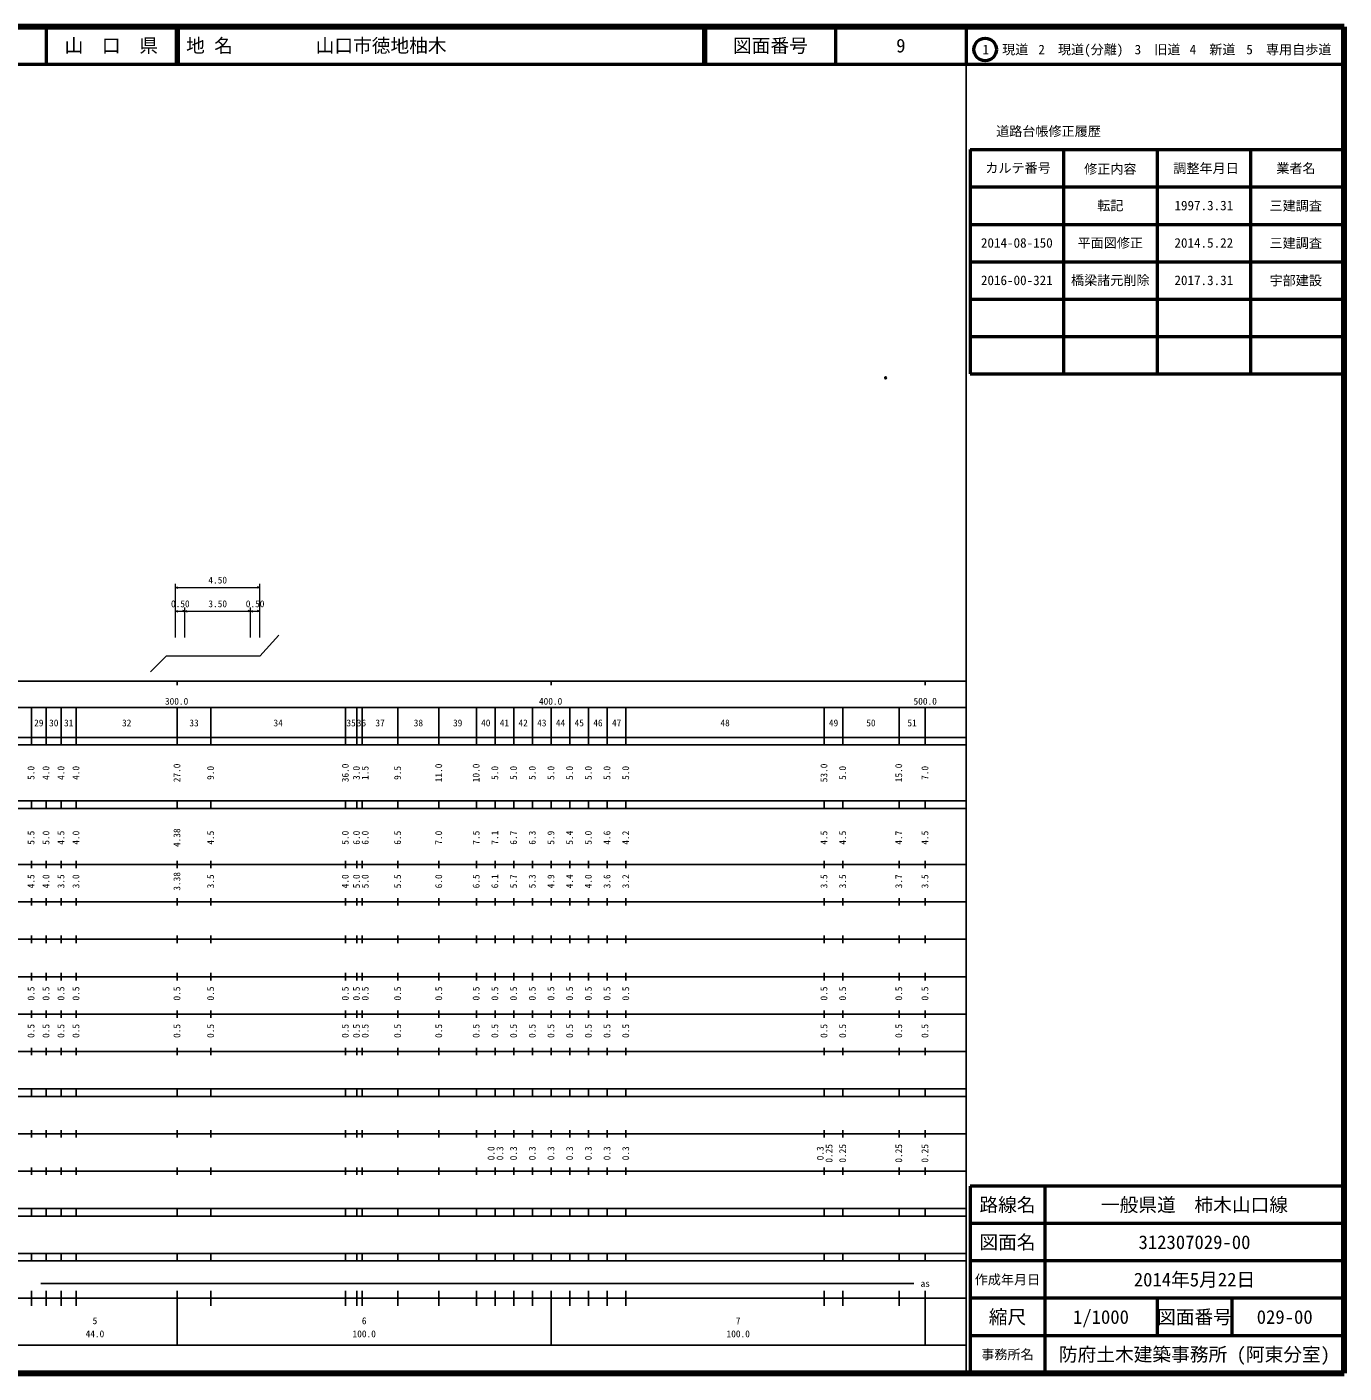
# Model space of a CAD drawing. Units: millimetres on the paper, with parts at other scales. Extents: x 40 to 680, y 20 to 380.
# Drawn here: x 327.8 to 680, y 20 to 380 of the extents above; entities that cross this region are included whole.
import ezdxf
from ezdxf.enums import TextEntityAlignment as Align

# ---------------------------------------------------------------- set-up
doc = ezdxf.new("R2010")
doc.units = ezdxf.units.MM
doc.header["$PDMODE"] = 32
doc.header["$PDSIZE"] = 0.5
for name, color, linetype, lineweight in [('M-BGD', 7, 'Continuous', 13), ('M-TTL', 2, 'Continuous', 140), ('M-TTL-BAND', 7, 'Continuous', 25), ('M-TTL-FRAM', 2, 'Continuous', 50), ('M-TTL-LINE', 7, 'Continuous', 50)]:
    doc.layers.add(name, color=color, linetype=linetype, lineweight=lineweight)
doc.layers.add('M-OTRS', color=6, linetype='Continuous')
doc.layers.add('M-TTL-TXT', color=7, linetype='Continuous')
doc.styles.add('ＭＳ ゴシック', font='')
doc.styles.get('ＭＳ ゴシック').set_extended_font_data('MS Gothic')

msp = doc.modelspace()

# ---------------------------------------------------------------- linework, layer by layer
at = {"layer": 'M-BGD'}
for p, q in [((367.58, 217.738), (367.58, 231.106)), ((390.08, 217.738), (390.08, 231.106)), ((367.58, 230.106), (368.18, 230.306)), ((367.58, 230.106), (390.08, 230.106)), ((367.58, 230.106), (368.18, 229.906)), ((390.08, 230.106), (389.48, 230.306)), ((390.08, 230.106), (389.48, 229.906)), ((367.58, 216.738), (367.58, 224.764)), ((367.58, 223.764), (368.18, 223.964)), ((367.58, 223.764), (370.08, 223.764)), ((367.58, 223.764), (368.18, 223.564)), ((370.08, 223.764), (369.48, 223.964)), ((370.08, 223.764), (369.48, 223.564)), ((370.08, 216.738), (370.08, 224.764)), ((370.08, 217.738), (370.08, 224.764)), ((370.08, 223.764), (370.68, 223.964)), ((370.08, 223.764), (387.58, 223.764)), ((370.08, 223.764), (370.68, 223.564)), ((387.58, 223.764), (386.98, 223.964)), ((387.58, 223.764), (386.98, 223.564)), ((387.58, 216.738), (387.58, 224.764)), ((387.58, 217.738), (387.58, 224.764)), ((387.58, 223.764), (388.18, 223.964)), ((387.58, 223.764), (390.08, 223.764)), ((387.58, 223.764), (388.18, 223.564)), ((390.08, 223.764), (389.48, 223.964)), ((390.08, 223.764), (389.48, 223.564)), ((390.08, 216.738), (390.08, 224.764)), ((390.08, 211.737), (395.185, 217.333)), ((365.08, 211.737), (360.875, 207.533)), ((367.58, 211.737), (365.08, 211.737)), ((370.08, 211.737), (367.58, 211.737)), ((387.58, 211.737), (370.08, 211.737)), ((390.08, 211.737), (387.58, 211.737))]:
    msp.add_line(p, q, dxfattribs=at)
at = {"layer": 'M-OTRS'}
msp.add_point((557.419, 286.158), dxfattribs=at)
at = {"layer": 'M-TTL'}
for p, q in [((680, 380), (40, 380)), ((680, 20), (680, 380)), ((40, 20), (680, 20))]:
    msp.add_line(p, q, dxfattribs=at)
at = {"layer": 'M-TTL-BAND'}
for p, q in [((579, 20), (579, 370)), ((40, 205), (579, 205)), ((368, 205), (368, 204)), ((468, 205), (468, 204)), ((568, 205), (568, 204)), ((68, 198), (579, 198)), ((329, 188), (329, 198)), ((333, 188), (333, 198)), ((337, 188), (337, 198)), ((341, 188), (341, 198)), ((368, 188), (368, 198)), ((377, 188), (377, 198)), ((413, 188), (413, 198)), ((416, 188), (416, 198)), ((417.5, 188), (417.5, 198)), ((427, 188), (427, 198)), ((438, 188), (438, 198)), ((448, 188), (448, 198)), ((453, 188), (453, 198)), ((458, 188), (458, 198)), ((463, 188), (463, 198)), ((468, 188), (468, 198)), ((473, 188), (473, 198)), ((478, 188), (478, 198)), ((483, 188), (483, 198)), ((488, 188), (488, 198)), ((541, 188), (541, 198)), ((546, 188), (546, 198)), ((561, 188), (561, 198)), ((568, 188), (568, 198)), ((40, 190), (579, 190)), ((40, 188), (579, 188)), ((40, 173), (579, 173)), ((329, 171), (329, 173)), ((333, 171), (333, 173)), ((337, 171), (337, 173)), ((341, 171), (341, 173)), ((368, 171), (368, 173)), ((377, 171), (377, 173)), ((413, 171), (413, 173)), ((416, 171), (416, 173)), ((417.5, 171), (417.5, 173)), ((427, 171), (427, 173)), ((438, 171), (438, 173)), ((448, 171), (448, 173)), ((453, 171), (453, 173)), ((458, 171), (458, 173)), ((463, 171), (463, 173)), ((468, 171), (468, 173)), ((473, 171), (473, 173)), ((478, 171), (478, 173)), ((483, 171), (483, 173)), ((488, 171), (488, 173)), ((541, 171), (541, 173)), ((546, 171), (546, 173)), ((561, 171), (561, 173)), ((568, 171), (568, 173)), ((40, 171), (579, 171)), ((40, 156), (579, 156)), ((329, 155), (329, 157)), ((333, 155), (333, 157)), ((337, 155), (337, 157)), ((341, 155), (341, 157)), ((368, 155), (368, 157)), ((377, 155), (377, 157)), ((413, 155), (413, 157)), ((416, 155), (416, 157)), ((417.5, 155), (417.5, 157)), ((427, 155), (427, 157)), ((438, 155), (438, 157)), ((448, 155), (448, 157)), ((453, 155), (453, 157)), ((458, 155), (458, 157)), ((463, 155), (463, 157)), ((468, 155), (468, 157)), ((473, 155), (473, 157)), ((478, 155), (478, 157)), ((483, 155), (483, 157)), ((488, 155), (488, 157)), ((541, 155), (541, 157)), ((546, 155), (546, 157)), ((561, 155), (561, 157)), ((568, 155), (568, 157)), ((46, 146), (579, 146)), ((329, 145), (329, 147)), ((333, 145), (333, 147)), ((337, 145), (337, 147)), ((341, 145), (341, 147)), ((368, 145), (368, 147)), ((377, 145), (377, 147)), ((413, 145), (413, 147)), ((416, 145), (416, 147)), ((417.5, 145), (417.5, 147)), ((427, 145), (427, 147)), ((438, 145), (438, 147)), ((448, 145), (448, 147)), ((453, 145), (453, 147)), ((458, 145), (458, 147)), ((463, 145), (463, 147)), ((468, 145), (468, 147)), ((473, 145), (473, 147)), ((478, 145), (478, 147)), ((483, 145), (483, 147)), ((488, 145), (488, 147)), ((541, 145), (541, 147)), ((546, 145), (546, 147)), ((561, 145), (561, 147)), ((568, 145), (568, 147)), ((329, 135), (329, 137)), ((333, 135), (333, 137)), ((337, 135), (337, 137)), ((341, 135), (341, 137)), ((368, 135), (368, 137)), ((377, 135), (377, 137)), ((413, 135), (413, 137)), ((416, 135), (416, 137)), ((417.5, 135), (417.5, 137)), ((427, 135), (427, 137)), ((438, 135), (438, 137)), ((448, 135), (448, 137)), ((453, 135), (453, 137)), ((458, 135), (458, 137)), ((463, 135), (463, 137)), ((468, 135), (468, 137)), ((473, 135), (473, 137)), ((478, 135), (478, 137)), ((483, 135), (483, 137)), ((488, 135), (488, 137)), ((541, 135), (541, 137)), ((546, 135), (546, 137)), ((561, 135), (561, 137)), ((568, 135), (568, 137)), ((52, 136), (579, 136)), ((46, 126), (579, 126)), ((329, 125), (329, 127)), ((333, 125), (333, 127)), ((337, 125), (337, 127)), ((341, 125), (341, 127)), ((368, 125), (368, 127)), ((377, 125), (377, 127)), ((413, 125), (413, 127)), ((416, 125), (416, 127)), ((417.5, 125), (417.5, 127)), ((427, 125), (427, 127)), ((438, 125), (438, 127)), ((448, 125), (448, 127)), ((453, 125), (453, 127)), ((458, 125), (458, 127)), ((463, 125), (463, 127)), ((468, 125), (468, 127)), ((473, 125), (473, 127)), ((478, 125), (478, 127)), ((483, 125), (483, 127)), ((488, 125), (488, 127)), ((541, 125), (541, 127)), ((546, 125), (546, 127)), ((561, 125), (561, 127)), ((568, 125), (568, 127)), ((52, 116), (579, 116)), ((329, 115), (329, 117)), ((333, 115), (333, 117)), ((337, 115), (337, 117)), ((341, 115), (341, 117)), ((368, 115), (368, 117)), ((377, 115), (377, 117)), ((413, 115), (413, 117)), ((416, 115), (416, 117)), ((417.5, 115), (417.5, 117)), ((427, 115), (427, 117)), ((438, 115), (438, 117)), ((448, 115), (448, 117)), ((453, 115), (453, 117)), ((458, 115), (458, 117)), ((463, 115), (463, 117)), ((468, 115), (468, 117)), ((473, 115), (473, 117)), ((478, 115), (478, 117)), ((483, 115), (483, 117)), ((488, 115), (488, 117)), ((541, 115), (541, 117)), ((546, 115), (546, 117)), ((561, 115), (561, 117)), ((568, 115), (568, 117)), ((46, 106), (579, 106)), ((329, 105), (329, 107)), ((333, 105), (333, 107)), ((337, 105), (337, 107)), ((341, 105), (341, 107)), ((368, 105), (368, 107)), ((377, 105), (377, 107)), ((413, 105), (413, 107)), ((416, 105), (416, 107)), ((417.5, 105), (417.5, 107)), ((427, 105), (427, 107)), ((438, 105), (438, 107)), ((448, 105), (448, 107)), ((453, 105), (453, 107)), ((458, 105), (458, 107)), ((463, 105), (463, 107)), ((468, 105), (468, 107)), ((473, 105), (473, 107)), ((478, 105), (478, 107)), ((483, 105), (483, 107)), ((488, 105), (488, 107)), ((541, 105), (541, 107)), ((546, 105), (546, 107)), ((561, 105), (561, 107)), ((568, 105), (568, 107)), ((40, 96), (579, 96)), ((40, 94), (579, 94)), ((329, 94), (329, 96)), ((333, 94), (333, 96)), ((337, 94), (337, 96)), ((341, 94), (341, 96)), ((368, 94), (368, 96)), ((377, 94), (377, 96)), ((413, 94), (413, 96)), ((416, 94), (416, 96)), ((417.5, 94), (417.5, 96)), ((427, 94), (427, 96)), ((438, 94), (438, 96)), ((448, 94), (448, 96)), ((453, 94), (453, 96)), ((458, 94), (458, 96)), ((463, 94), (463, 96)), ((468, 94), (468, 96)), ((473, 94), (473, 96)), ((478, 94), (478, 96)), ((483, 94), (483, 96)), ((488, 94), (488, 96)), ((541, 94), (541, 96)), ((546, 94), (546, 96)), ((561, 94), (561, 96)), ((568, 94), (568, 96)), ((49, 84), (579, 84)), ((329, 83), (329, 85)), ((333, 83), (333, 85)), ((337, 83), (337, 85)), ((341, 83), (341, 85)), ((368, 83), (368, 85)), ((377, 83), (377, 85)), ((413, 83), (413, 85)), ((416, 83), (416, 85)), ((417.5, 83), (417.5, 85)), ((427, 83), (427, 85)), ((438, 83), (438, 85)), ((448, 83), (448, 85)), ((453, 83), (453, 85)), ((458, 83), (458, 85)), ((463, 83), (463, 85)), ((468, 83), (468, 85)), ((473, 83), (473, 85)), ((478, 83), (478, 85)), ((483, 83), (483, 85)), ((488, 83), (488, 85)), ((541, 83), (541, 85)), ((546, 83), (546, 85)), ((561, 83), (561, 85)), ((568, 83), (568, 85)), ((40, 74), (579, 74)), ((329, 73), (329, 75)), ((333, 73), (333, 75)), ((337, 73), (337, 75)), ((341, 73), (341, 75)), ((368, 73), (368, 75)), ((377, 73), (377, 75)), ((413, 73), (413, 75)), ((416, 73), (416, 75)), ((417.5, 73), (417.5, 75)), ((427, 73), (427, 75)), ((438, 73), (438, 75)), ((448, 73), (448, 75)), ((453, 73), (453, 75)), ((458, 73), (458, 75)), ((463, 73), (463, 75)), ((468, 73), (468, 75)), ((473, 73), (473, 75)), ((478, 73), (478, 75)), ((483, 73), (483, 75)), ((488, 73), (488, 75)), ((541, 73), (541, 75)), ((546, 73), (546, 75)), ((561, 73), (561, 75)), ((568, 73), (568, 75)), ((40, 64), (579, 64)), ((40, 62), (579, 62)), ((329, 62), (329, 64)), ((333, 62), (333, 64)), ((337, 62), (337, 64)), ((341, 62), (341, 64)), ((368, 62), (368, 64)), ((377, 62), (377, 64)), ((413, 62), (413, 64)), ((416, 62), (416, 64)), ((417.5, 62), (417.5, 64)), ((427, 62), (427, 64)), ((438, 62), (438, 64)), ((448, 62), (448, 64)), ((453, 62), (453, 64)), ((458, 62), (458, 64)), ((463, 62), (463, 64)), ((468, 62), (468, 64)), ((473, 62), (473, 64)), ((478, 62), (478, 64)), ((483, 62), (483, 64)), ((488, 62), (488, 64)), ((541, 62), (541, 64)), ((546, 62), (546, 64)), ((561, 62), (561, 64)), ((568, 62), (568, 64)), ((40, 52), (579, 52)), ((329, 50), (329, 52)), ((333, 50), (333, 52)), ((337, 50), (337, 52)), ((341, 50), (341, 52)), ((368, 50), (368, 52)), ((377, 50), (377, 52)), ((413, 50), (413, 52)), ((416, 50), (416, 52)), ((417.5, 50), (417.5, 52)), ((427, 50), (427, 52)), ((438, 50), (438, 52)), ((448, 50), (448, 52)), ((453, 50), (453, 52)), ((458, 50), (458, 52)), ((463, 50), (463, 52)), ((468, 50), (468, 52)), ((473, 50), (473, 52)), ((478, 50), (478, 52)), ((483, 50), (483, 52)), ((488, 50), (488, 52)), ((541, 50), (541, 52)), ((546, 50), (546, 52)), ((561, 50), (561, 52)), ((568, 50), (568, 52)), ((40, 50), (579, 50)), ((331.5, 44), (565, 44)), ((40, 40), (579, 40)), ((329, 38), (329, 42)), ((333, 38), (333, 42)), ((337, 38), (337, 42)), ((341, 38), (341, 42)), ((368, 27.5), (368, 42)), ((377, 38), (377, 42)), ((413, 38), (413, 42)), ((416, 38), (416, 42)), ((417.5, 38), (417.5, 42)), ((427, 38), (427, 42)), ((438, 38), (438, 42)), ((448, 38), (448, 42)), ((453, 38), (453, 42)), ((458, 38), (458, 42)), ((463, 38), (463, 42)), ((468, 27.5), (468, 42)), ((473, 38), (473, 42)), ((478, 38), (478, 42)), ((483, 38), (483, 42)), ((488, 38), (488, 42)), ((541, 38), (541, 42)), ((546, 38), (546, 42)), ((561, 38), (561, 42)), ((568, 27.5), (568, 42)), ((68, 27.5), (579, 27.5))]:
    msp.add_line(p, q, dxfattribs=at)
at = {"layer": 'M-TTL-FRAM'}
for p, q in [((580, 347.197), (580, 287.197)), ((580, 347.197), (680, 347.197)), ((580, 287.197), (680, 287.197)), ((680, 70), (580, 70)), ((580, 70), (580, 20))]:
    msp.add_line(p, q, dxfattribs=at)
at = {"layer": 'M-TTL-LINE'}
for p, q in [((333, 380), (333, 370)), ((367.75, 380), (367.75, 370)), ((368.25, 380), (368.25, 370)), ((508.747, 380), (508.747, 370)), ((509.247, 380), (509.247, 370)), ((543.997, 380), (543.997, 370)), ((579, 380), (579, 370)), ((40, 370), (680, 370)), ((605, 347.197), (605, 287.197)), ((630, 347.197), (630, 287.197)), ((655, 347.197), (655, 287.197)), ((580, 337.197), (680, 337.197)), ((580, 327.197), (680, 327.197)), ((580, 317.197), (680, 317.197)), ((580, 307.197), (680, 307.197)), ((580, 297.197), (680, 297.197)), ((600, 70), (600, 20)), ((680, 60), (580, 60)), ((680, 50), (580, 50)), ((680, 40), (580, 40)), ((630, 40), (630, 30)), ((650, 40), (650, 30)), ((680, 30), (580, 30))]:
    msp.add_line(p, q, dxfattribs=at)
msp.add_circle((584.031, 373.958), 3, dxfattribs=at)

# ---------------------------------------------------------------- texts
at = {"layer": 'M-BGD', "style": 'ＭＳ ゴシック'}
for s, p in [('4.50', (378.83, 230.606)), ('0.50', (368.83, 224.264)), ('3.50', (378.83, 224.264)), ('0.50', (388.83, 224.264))]:
    msp.add_text(s, height=1.833, dxfattribs=at).set_placement(p, align=Align.BOTTOM_CENTER)
at = {"layer": 'M-TTL-BAND', "style": 'ＭＳ ゴシック'}
for s, p in [('300.0', (367.844, 198.195)), ('400.0', (467.844, 198.195)), ('500.0', (568, 198.195)), ('29', (331, 192.405)), ('30', (335, 192.405)), ('31', (339, 192.405)), ('32', (354.5, 192.405)), ('33', (372.5, 192.405)), ('34', (395, 192.405)), ('35', (414.5, 192.405)), ('36', (417.257, 192.405)), ('37', (422.25, 192.405)), ('38', (432.5, 192.405)), ('39', (443, 192.405)), ('40', (450.5, 192.405)), ('41', (455.5, 192.405)), ('42', (460.5, 192.405)), ('43', (465.5, 192.405)), ('44', (470.5, 192.405)), ('45', (475.5, 192.405)), ('46', (480.5, 192.405)), ('47', (485.5, 192.405)), ('48', (514.5, 192.405)), ('49', (543.5, 192.405)), ('50', (553.5, 192.405)), ('51', (564.5, 192.405)), ('as', (568, 42.5)), ('5', (346, 32.523)), ('6', (418, 32.523)), ('7', (518, 32.523)), ('44.0', (346, 29.033)), ('100.0', (418, 29.033)), ('100.0', (518, 29.033))]:
    msp.add_text(s, height=1.833, dxfattribs=at).set_placement(p, align=Align.BOTTOM_CENTER)
for s, p in [('5.0', (330.381, 180.5)), ('4.0', (334.381, 180.5)), ('4.0', (338.381, 180.5)), ('4.0', (342.381, 180.5)), ('27.0', (369.381, 180.5)), ('9.0', (378.381, 180.5)), ('36.0', (414.381, 180.5)), ('3.0', (417.381, 180.5)), ('1.5', (419.712, 180.5)), ('9.5', (428.381, 180.5)), ('11.0', (439.381, 180.5)), ('10.0', (449.381, 180.5)), ('5.0', (454.381, 180.5)), ('5.0', (459.381, 180.5)), ('5.0', (464.381, 180.5)), ('5.0', (469.381, 180.5)), ('5.0', (474.381, 180.5)), ('5.0', (479.381, 180.5)), ('5.0', (484.381, 180.5)), ('5.0', (489.381, 180.5)), ('53.0', (542.381, 180.5)), ('5.0', (547.381, 180.5)), ('15.0', (562.381, 180.5)), ('7.0', (569.381, 180.5)), ('5.5', (330.381, 163.174)), ('5.0', (334.381, 163.174)), ('4.5', (338.381, 163.174)), ('4.0', (342.381, 163.174)), ('4.38', (369.381, 163.174)), ('4.5', (378.381, 163.174)), ('5.0', (414.381, 163.174)), ('6.0', (417.381, 163.174)), ('6.0', (419.712, 163.174)), ('6.5', (428.381, 163.174)), ('7.0', (439.381, 163.174)), ('7.5', (449.381, 163.174)), ('7.1', (454.381, 163.174)), ('6.7', (459.381, 163.174)), ('6.3', (464.381, 163.174)), ('5.9', (469.381, 163.174)), ('5.4', (474.381, 163.174)), ('5.0', (479.381, 163.174)), ('4.6', (484.381, 163.174)), ('4.2', (489.381, 163.174)), ('4.5', (542.381, 163.174)), ('4.5', (547.381, 163.174)), ('4.7', (562.381, 163.174)), ('4.5', (569.381, 163.174)), ('4.5', (330.381, 151.5)), ('4.0', (334.381, 151.5)), ('3.5', (338.381, 151.5)), ('3.0', (342.381, 151.5)), ('3.38', (369.381, 151.5)), ('3.5', (378.381, 151.5)), ('4.0', (414.381, 151.5)), ('5.0', (417.381, 151.5)), ('5.0', (419.712, 151.5)), ('5.5', (428.381, 151.5)), ('6.0', (439.381, 151.5)), ('6.5', (449.381, 151.5)), ('6.1', (454.381, 151.5)), ('5.7', (459.381, 151.5)), ('5.3', (464.381, 151.5)), ('4.9', (469.381, 151.5)), ('4.4', (474.381, 151.5)), ('4.0', (479.381, 151.5)), ('3.6', (484.381, 151.5)), ('3.2', (489.381, 151.5)), ('3.5', (542.381, 151.5)), ('3.5', (547.381, 151.5)), ('3.7', (562.381, 151.5)), ('3.5', (569.381, 151.5)), ('0.5', (330.381, 121.5)), ('0.5', (334.381, 121.5)), ('0.5', (338.381, 121.5)), ('0.5', (342.381, 121.5)), ('0.5', (369.381, 121.5)), ('0.5', (378.381, 121.5)), ('0.5', (414.381, 121.5)), ('0.5', (417.381, 121.5)), ('0.5', (419.712, 121.5)), ('0.5', (428.381, 121.5)), ('0.5', (439.381, 121.5)), ('0.5', (449.381, 121.5)), ('0.5', (454.381, 121.5)), ('0.5', (459.381, 121.5)), ('0.5', (464.381, 121.5)), ('0.5', (469.381, 121.5)), ('0.5', (474.381, 121.5)), ('0.5', (479.381, 121.5)), ('0.5', (484.381, 121.5)), ('0.5', (489.381, 121.5)), ('0.5', (542.381, 121.5)), ('0.5', (547.381, 121.5)), ('0.5', (562.381, 121.5)), ('0.5', (569.381, 121.5)), ('0.5', (330.381, 111.5)), ('0.5', (334.381, 111.5)), ('0.5', (338.381, 111.5)), ('0.5', (342.381, 111.5)), ('0.5', (369.381, 111.5)), ('0.5', (378.381, 111.5)), ('0.5', (414.381, 111.5)), ('0.5', (417.381, 111.5)), ('0.5', (419.712, 111.5)), ('0.5', (428.381, 111.5)), ('0.5', (439.381, 111.5)), ('0.5', (449.381, 111.5)), ('0.5', (454.381, 111.5)), ('0.5', (459.381, 111.5)), ('0.5', (464.381, 111.5)), ('0.5', (469.381, 111.5)), ('0.5', (474.381, 111.5)), ('0.5', (479.381, 111.5)), ('0.5', (484.381, 111.5)), ('0.5', (489.381, 111.5)), ('0.5', (542.381, 111.5)), ('0.5', (547.381, 111.5)), ('0.5', (562.381, 111.5)), ('0.5', (569.381, 111.5)), ('0.0', (453.381, 78.764)), ('0.3', (455.751, 78.764)), ('0.3', (459.381, 78.764)), ('0.3', (464.381, 78.764)), ('0.3', (469.381, 78.764)), ('0.3', (474.381, 78.764)), ('0.3', (479.381, 78.764)), ('0.3', (484.381, 78.764)), ('0.3', (489.381, 78.764)), ('0.3', (541.381, 78.764)), ('0.25', (543.751, 78.764)), ('0.25', (547.381, 78.764)), ('0.25', (562.381, 78.764)), ('0.25', (569.381, 78.764))]:
    msp.add_text(s, height=1.833, rotation=90, dxfattribs=at).set_placement(p, align=Align.BOTTOM_CENTER)
at = {"layer": 'M-TTL-TXT', "style": 'ＭＳ ゴシック'}
for s, height, p in [('山\u3000口\u3000県', 3.666, (350.375, 375)), ('図面番号', 3.666, (526.622, 375)), ('9', 3.666, (561.497, 375)), ('1\u3000現道', 2.566, (589.448, 373.958)), ('2\u3000現道(分離)', 2.566, (609.619, 373.958)), ('3\u3000旧道', 2.566, (630.121, 373.958)), ('4\u3000新道', 2.566, (644.824, 373.958)), ('5\u3000専用自歩道', 2.566, (665.228, 373.958)), ('道路台帳修正履歴', 2.566, (600.968, 352.113)), ('カルテ番号', 2.566, (592.839, 342.277)), ('修正内容', 2.566, (617.509, 342.023)), ('調整年月日', 2.566, (643.089, 342.197)), ('業者名', 2.566, (667.134, 342.197)), ('転記', 2.566, (617.5, 332.245)), ('1997.3.31', 2.566, (642.5, 332.245)), ('三建調査', 2.566, (667.077, 332.189)), ('2014-08-150', 2.566, (592.5, 322.245)), ('平面図修正', 2.566, (617.5, 322.245)), ('2014.5.22', 2.566, (642.5, 322.245)), ('三建調査', 2.566, (667.077, 322.189)), ('2016-00-321', 2.566, (592.5, 312.245)), ('橋梁諸元削除', 2.566, (617.5, 312.245)), ('2017.3.31', 2.566, (642.5, 312.245)), ('宇部建設', 2.566, (667.077, 312.189)), ('路線名', 3.666, (590, 65)), ('路線名', 3.666, (590, 65)), ('一般県道\u3000柿木山口線', 3.666, (640, 65)), ('図面名', 3.666, (590, 55)), ('図面名', 3.666, (590, 55)), ('312307029-00', 3.666, (640, 55)), ('2014年5月22日', 3.666, (640, 45)), ('作成年月日', 2.566, (590, 45)), ('作成年月日', 2.566, (590, 45)), ('縮尺', 3.666, (590, 35)), ('縮尺', 3.666, (590, 35)), ('1/1000', 3.666, (615, 35)), ('図面番号', 3.666, (640, 35)), ('図面番号', 3.666, (640, 35)), ('029-00', 3.666, (664.125, 35)), ('事務所名', 2.566, (590, 25)), ('事務所名', 2.566, (590, 25)), ('防府土木建築事務所 (阿東分室)', 3.666, (640, 25))]:
    msp.add_text(s, height=height, dxfattribs=at).set_placement(p, align=Align.MIDDLE_CENTER)
for s, p in [('地 名', (370.38, 375)), ('山口市徳地柚木', (405.024, 375))]:
    msp.add_text(s, height=3.666, dxfattribs=at).set_placement(p, align=Align.MIDDLE_LEFT)

doc.saveas('drawing.dxf')
